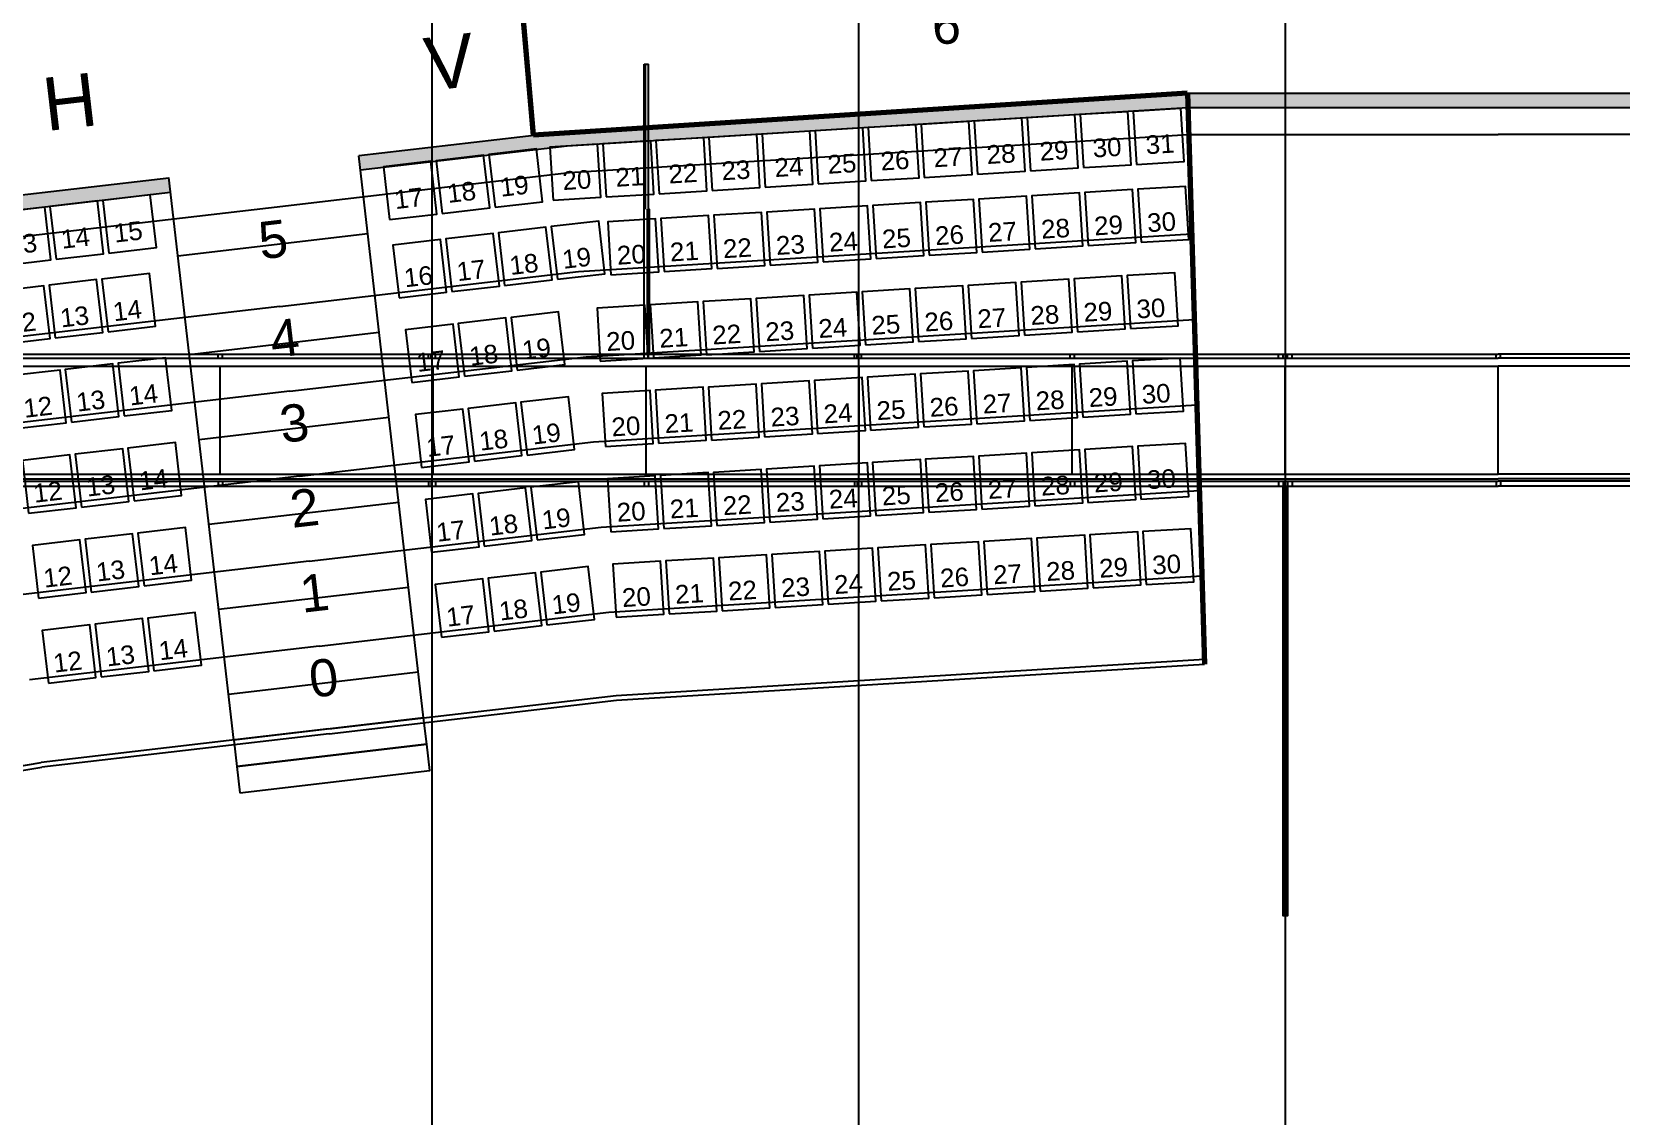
# Model space of a CAD drawing. Header units: millimetres. Extents: x -76108 to 202332, y 27411 to 140378.
# Drawn here: x 104948 to 119909, y 100288 to 110497 of the extents above; entities that cross this region are included whole.
import ezdxf

# ---------------------------------------------------------------- set-up
doc = ezdxf.new("R2010")
doc.units = ezdxf.units.MM
doc.header["$LTSCALE"] = 100
for name, color, linetype in [('A-3311-EA-', 3, 'CONTINUOUS'), ('A-3311-FYLL', 1, 'CONTINUOUS'), ('BELYS_BRYGGA', 7, 'CONTINUOUS'), ('C-RADER_TELE', 252, 'CONTINUOUS'), ('C-STOLAR_TELE', 3, 'CONTINUOUS'), ('C-STOLNUMMER_TELE', 7, 'CONTINUOUS'), ('D-RADER_TELE', 252, 'CONTINUOUS'), ('D-RADNUMMER_TELE', 4, 'CONTINUOUS'), ('D-STOLAR_TELE', 3, 'CONTINUOUS'), ('D-STOLNUMMER_TELE', 7, 'CONTINUOUS'), ('D-TRAPPA_TELE', 254, 'CONTINUOUS'), ('F-RADNUMMER', 4, 'CONTINUOUS'), ('G-RADER_TELE', 252, 'CONTINUOUS'), ('LINOR_HÄNG', 40, 'CONTINUOUS'), ('SEKTIONS_NR', 4, 'CONTINUOUS'), ('TRAPPSTEG', 3, 'CONTINUOUS'), ('U-RADER', 252, 'CONTINUOUS')]:
    doc.layers.add(name, color=color, linetype=linetype)
doc.layers.add('SEKTIONER', color=4, linetype='CONTINUOUS', lineweight=70)
doc.styles.add('ARIAL', font='arial.ttf')

# ---------------------------------------------------------------- blocks, each defined once
blk = doc.blocks.new('KAJ')
at = {"layer": 'A-3311-FYLL'}
blk.add_hatch(color=256, dxfattribs=at).paths.add_polyline_path([(10710, 25094), (10726, 25233), (8776, 25460), (2929, 25820), (-2929, 25820), (-8776, 25460), (-10726, 25233), (-10710, 25094), (-8764, 25321), (-2925, 25680), (2925, 25680), (8764, 25321)])
h = blk.add_hatch(color=256, dxfattribs=at)
h.paths.add_polyline_path([(-26185, 21995), (-26131, 21865), (-24795, 22427), (-20241, 23691), (-20271, 23827), (-24841, 22560)])
h.paths.add_polyline_path([(-12498, 24885), (-12514, 25024), (-14464, 24796), (-20271, 23827), (-20241, 23691), (-14444, 24658)])
at = {"layer": 'A-3311-EA-'}
for p, q in [((-8776, 25460), (-2929, 25820)), ((-2929, 25820), (2929, 25820)), ((-2925, 25680), (-8764, 25321)), ((2925, 25680), (-2925, 25680)), ((-10726, 25233), (-8776, 25460)), ((-8764, 25321), (-10710, 25094)), ((-14464, 24796), (-12514, 25023)), ((-12498, 24884), (-14444, 24658))]:
    blk.add_line(p, q, dxfattribs=at)

msp = doc.modelspace()

# ---------------------------------------------------------------- linework, layer by layer
at = {"layer": 'BELYS_BRYGGA'}
for p, q in [((110711.5, 107463.6), (110711.5, 110193.9)), ((110711.5, 110193.9), (110753.7, 110193.9)), ((110722, 110193.9), (110722, 108828.7)), ((110753.7, 107463.6), (110753.7, 110193.9)), ((110764.2, 108828.7), (110743.2, 108828.7)), ((110743.2, 107463.6), (110743.2, 108828.7)), ((110764.2, 107463.6), (110764.2, 108828.7)), ((89357.9, 107463.6), (118752.6, 107463.6)), ((89412.2, 107424.7), (118752.6, 107424.7)), ((106701.5, 107424.7), (106701.5, 107463.6)), ((106743.7, 107424.7), (106743.7, 107463.6)), ((108682.4, 107424.7), (108682.4, 107463.6)), ((108706.5, 107424.7), (108706.5, 107463.6)), ((108748.7, 107424.7), (108748.7, 107463.6)), ((110711.5, 107424.7), (110711.5, 107463.6)), ((110753.7, 107424.7), (110753.7, 107463.6)), ((112692.4, 107424.7), (112692.4, 107463.6)), ((112716.5, 107424.7), (112716.5, 107463.6)), ((112758.7, 107424.7), (112758.7, 107463.6)), ((114721.5, 107424.7), (114721.5, 107463.6)), ((114763.7, 107424.7), (114763.7, 107463.6)), ((116684.3, 107424.7), (116684.3, 107463.6)), ((116726.5, 107424.7), (116726.5, 107463.6)), ((116768.7, 107424.7), (116768.7, 107463.6)), ((116810.9, 107424.7), (116810.9, 107463.6)), ((118731.5, 107424.7), (118731.5, 107463.6)), ((118731.5, 107424.7), (118731.5, 107463.6)), ((148147.3, 107463.6), (118752.6, 107463.6)), ((148093.1, 107424.7), (118752.6, 107424.7)), ((118773.7, 107424.7), (118773.7, 107463.6)), ((118773.7, 107424.7), (118773.7, 107463.6)), ((89517.5, 107349.3), (118752.6, 107349.3)), ((106722.6, 106333.7), (106722.6, 107349.3)), ((108727.6, 106333.7), (108727.6, 107349.3)), ((110732.6, 106333.7), (110732.6, 107349.3)), ((112737.6, 106333.7), (112737.6, 107349.3)), ((114742.6, 106333.7), (114742.6, 107349.3)), ((116747.6, 106333.7), (116747.6, 107349.3)), ((118752.6, 106333.7), (118752.6, 107349.3)), ((147987.7, 107349.3), (118752.6, 107349.3)), ((118752.6, 106333.7), (118752.6, 107349.3)), ((90935, 106333.7), (118752.6, 106333.7)), ((90999.9, 106287.3), (118752.6, 106287.3)), ((91029.7, 106265.9), (118752.6, 106265.9)), ((106701.5, 106265.9), (106701.5, 106219.4)), ((106743.7, 106265.9), (106743.7, 106219.4)), ((108682.4, 106265.9), (108682.4, 106219.4)), ((108706.5, 106265.9), (108706.5, 106219.4)), ((108748.7, 106265.9), (108748.7, 106219.4)), ((110711.5, 106265.9), (110711.5, 106219.4)), ((110753.7, 106265.9), (110753.7, 106219.4)), ((112692.4, 106265.9), (112692.4, 106219.4)), ((112716.5, 106265.9), (112716.5, 106219.4)), ((112758.7, 106265.9), (112758.7, 106219.4)), ((114721.5, 106265.9), (114721.5, 106219.4)), ((114763.7, 106265.9), (114763.7, 106219.4)), ((116684.3, 106265.9), (116684.3, 106219.4)), ((116726.5, 106265.9), (116726.5, 106219.4)), ((116768.7, 106265.9), (116768.7, 106219.4)), ((116810.9, 106265.9), (116810.9, 106219.4)), ((118731.5, 106265.9), (118731.5, 106219.4)), ((118731.5, 106265.9), (118731.5, 106219.4)), ((146570.2, 106333.7), (118752.6, 106333.7)), ((146570.2, 106333.7), (118752.6, 106333.7)), ((146505.4, 106287.3), (118752.6, 106287.3)), ((146505.4, 106287.3), (118752.6, 106287.3)), ((146475.5, 106265.9), (118752.6, 106265.9)), ((146475.5, 106265.9), (118752.6, 106265.9)), ((118773.7, 106265.9), (118773.7, 106219.4)), ((118773.7, 106265.9), (118773.7, 106219.4)), ((91094.6, 106219.4), (118752.6, 106219.4)), ((116737.1, 106219.4), (116737.1, 102172.9)), ((116747.6, 102172.9), (116747.6, 106219.4)), ((116758.2, 106219.4), (116758.2, 102172.9)), ((146410.6, 106219.4), (118752.6, 106219.4)), ((146410.6, 106219.4), (118752.6, 106219.4))]:
    msp.add_line(p, q, dxfattribs=at)
msp.add_lwpolyline([(116768.7, 106219.4), (116768.7, 102172.9), (116726.5, 102172.9), (116726.5, 106219.4)], dxfattribs=at)
at = {"layer": 'C-RADER_TELE'}
for p, q in [((104343.5, 108510.1), (107177.1, 108841)), ((107284.2, 107912.1), (104474.7, 107584.1)), ((107376.4, 107112.4), (104587.7, 106786.8)), ((107468.6, 106312.7), (104700.7, 105989.5)), ((107560.8, 105513), (104813.7, 105192.2)), ((107653, 104713.3), (104926.6, 104395)), ((107742.9, 103933.5), (105036.8, 103617.5)), ((107748.1, 103888.8), (105043.1, 103572.9)), ((99635.6, 102716.3), (105036.8, 103617.5)), ((99645.3, 102672.4), (105043.1, 103572.9))]:
    msp.add_line(p, q, dxfattribs=at)
at = {"layer": 'C-STOLAR_TELE'}
for points in [[(105674.3, 108413.8), (106121.3, 108466), (106063.3, 108962.6), (105616.3, 108910.4)], [(104681.1, 108297.8), (105128, 108350), (105070.1, 108846.7), (104623.1, 108794.5)], [(105177.7, 108355.8), (105624.7, 108408), (105566.7, 108904.6), (105119.7, 108852.5)], [(105666.4, 107672.9), (106113.4, 107725.1), (106055.4, 108221.7), (105608.4, 108169.5)], [(104673.2, 107556.9), (105120.1, 107609.1), (105062.1, 108105.7), (104615.2, 108053.5)], [(105169.8, 107614.9), (105616.8, 107667.1), (105558.8, 108163.7), (105111.8, 108111.5)], [(105818.3, 106880.2), (106265.3, 106932.3), (106207.3, 107429), (105760.3, 107376.8)], [(104825.1, 106764.2), (105272, 106816.4), (105214, 107313), (104767.1, 107260.8)], [(105321.7, 106822.2), (105768.6, 106874.4), (105710.7, 107371), (105263.7, 107318.8)], [(105415, 106022.6), (105862, 106074.8), (105804, 106571.4), (105357.1, 106519.2)], [(105911.7, 106080.6), (106358.6, 106132.8), (106300.6, 106629.4), (105853.7, 106577.2)], [(104918.4, 105964.6), (105365.4, 106016.8), (105307.4, 106513.4), (104860.4, 106461.2)], [(106005, 105281), (106452, 105333.2), (106394, 105829.8), (105947, 105777.6)], [(105011.8, 105165), (105458.7, 105217.2), (105400.8, 105713.9), (104953.8, 105661.7)], [(105508.4, 105223), (105955.4, 105275.2), (105897.4, 105771.8), (105450.4, 105719.7)], [(106098.4, 104481.5), (106545.4, 104533.6), (106487.4, 105030.3), (106040.4, 104978.1)], [(105105.1, 104365.5), (105552.1, 104417.7), (105494.1, 104914.3), (105047.2, 104862.1)], [(105601.8, 104423.5), (106048.7, 104475.7), (105990.7, 104972.3), (105543.8, 104920.1)]]:
    msp.add_lwpolyline(points, close=True, dxfattribs=at)
at = {"layer": 'D-RADER_TELE'}
for p, q in [((110010.8, 109171.9), (115835.3, 109529.6)), ((115835.3, 109529.6), (118752.6, 109529.6)), ((107177.1, 108841), (110010.8, 109171.9)), ((110093.7, 108240.2), (115864, 108594.6)), ((107284.2, 107912.1), (110093.7, 108240.2)), ((110165.1, 107438.1), (115888.7, 107789.6)), ((107376.4, 107112.4), (110165.1, 107438.1)), ((110236.6, 106635.9), (115913.4, 106984.6)), ((107468.6, 106312.7), (110236.6, 106635.9)), ((110308, 105833.8), (115938.1, 106179.6)), ((107560.8, 105513), (110308, 105833.8)), ((110379.4, 105031.7), (115962.8, 105374.6)), ((107653, 104713.3), (110379.4, 105031.7)), ((110449, 104249.5), (115986.8, 104589.6)), ((110453, 104204.6), (115988.2, 104544.6)), ((107742.9, 103933.5), (110449, 104249.5)), ((107748.1, 103888.8), (110453, 104204.6))]:
    msp.add_line(p, q, dxfattribs=at)
at = {"layer": 'D-STOLAR_TELE'}
for points in [[(113848.7, 109157.1), (114297.8, 109184.7), (114267.2, 109683.8), (113818, 109656.2)], [(114347.7, 109187.8), (114796.9, 109215.4), (114766.2, 109714.4), (114317.1, 109686.8)], [(114846.8, 109218.4), (115295.9, 109246), (115265.3, 109745.1), (114816.1, 109717.5)], [(115345.8, 109249.1), (115795, 109276.7), (115764.4, 109775.7), (115315.2, 109748.1)], [(111353.4, 109003.9), (111802.5, 109031.4), (111771.9, 109530.5), (111322.7, 109502.9)], [(111852.4, 109034.5), (112301.6, 109062.1), (112270.9, 109561.2), (111821.8, 109533.6)], [(112351.5, 109065.2), (112800.6, 109092.7), (112770, 109591.8), (112320.8, 109564.2)], [(112850.6, 109095.8), (113299.7, 109123.4), (113269.1, 109622.5), (112819.9, 109594.9)], [(113349.6, 109126.5), (113798.8, 109154), (113768.1, 109653.1), (113319, 109625.5)], [(109308.6, 108845.1), (109755.6, 108897.3), (109697.6, 109394), (109250.6, 109341.8)], [(109856.2, 108911.9), (110305.3, 108939.5), (110274.7, 109438.5), (109825.5, 109411)], [(110355.3, 108942.6), (110804.4, 108970.1), (110773.8, 109469.2), (110324.6, 109441.6)], [(110854.3, 108973.2), (111303.5, 109000.8), (111272.8, 109499.8), (110823.7, 109472.3)], [(108315.3, 108729.2), (108762.3, 108781.4), (108704.3, 109278), (108257.4, 109225.8)], [(108812, 108787.2), (109258.9, 108839.3), (109200.9, 109336), (108754, 109283.8)], [(113394.7, 108392.8), (113843.8, 108420.4), (113813.2, 108919.5), (113364, 108891.9)], [(113893.7, 108423.5), (114342.9, 108451.1), (114312.2, 108950.1), (113863.1, 108922.5)], [(114392.8, 108454.1), (114841.9, 108481.7), (114811.3, 108980.8), (114362.1, 108953.2)], [(114891.8, 108484.8), (115341, 108512.4), (115310.3, 109011.4), (114861.2, 108983.8)], [(115390.9, 108515.4), (115840.1, 108543), (115809.4, 109042.1), (115360.3, 109014.5)], [(111398.4, 108270.2), (111847.6, 108297.8), (111816.9, 108796.9), (111367.8, 108769.3)], [(111897.5, 108300.9), (112346.6, 108328.5), (112316, 108827.5), (111866.8, 108799.9)], [(112396.5, 108331.5), (112845.7, 108359.1), (112815.1, 108858.2), (112365.9, 108830.6)], [(112895.6, 108362.2), (113344.8, 108389.8), (113314.1, 108888.8), (112865, 108861.2)], [(109399.4, 108108.8), (109846.4, 108161), (109788.4, 108657.6), (109341.4, 108605.4)], [(109896, 108166.8), (110343, 108219), (110285, 108715.6), (109838.1, 108663.4)], [(110400.3, 108208.9), (110849.5, 108236.5), (110818.8, 108735.6), (110369.7, 108708)], [(110899.4, 108239.6), (111348.5, 108267.2), (111317.9, 108766.2), (110868.7, 108738.6)], [(108406.2, 107992.8), (108853.1, 108045), (108795.1, 108541.6), (108348.2, 108489.4)], [(108902.8, 108050.8), (109349.8, 108103), (109291.8, 108599.6), (108844.8, 108547.4)], [(114791.5, 107672.1), (115240.6, 107699.7), (115210, 108198.8), (114760.8, 108171.2)], [(115290.5, 107702.8), (115739.7, 107730.3), (115709, 108229.4), (115259.9, 108201.8)], [(112296.2, 107518.8), (112745.3, 107546.4), (112714.7, 108045.5), (112265.5, 108017.9)], [(112795.2, 107549.5), (113244.4, 107577.1), (113213.7, 108076.1), (112764.6, 108048.6)], [(113294.3, 107580.2), (113743.5, 107607.7), (113712.8, 108106.8), (113263.6, 108079.2)], [(113793.4, 107610.8), (114242.5, 107638.4), (114211.9, 108137.4), (113762.7, 108109.9)], [(114292.4, 107641.5), (114741.6, 107669), (114710.9, 108168.1), (114261.8, 108140.5)], [(110299.9, 107396.2), (110749.1, 107423.8), (110718.4, 107922.9), (110269.3, 107895.3)], [(110799, 107426.9), (111248.2, 107454.5), (111217.5, 107953.5), (110768.4, 107926)], [(111298.1, 107457.5), (111747.2, 107485.1), (111716.6, 107984.2), (111267.4, 107956.6)], [(111797.1, 107488.2), (112246.3, 107515.8), (112215.6, 108014.8), (111766.5, 107987.3)], [(108524.2, 107196.1), (108971.1, 107248.3), (108913.2, 107744.9), (108466.2, 107692.7)], [(109020.8, 107254.1), (109467.8, 107306.3), (109409.8, 107802.9), (108962.8, 107750.7)], [(109517.4, 107312.1), (109964.4, 107364.3), (109906.4, 107860.9), (109459.4, 107808.7)], [(115339.9, 106899.3), (115789, 106926.9), (115758.4, 107425.9), (115309.2, 107398.3)], [(112844.6, 106746), (113293.7, 106773.6), (113263.1, 107272.7), (112813.9, 107245.1)], [(113343.6, 106776.7), (113792.8, 106804.3), (113762.2, 107303.3), (113313, 107275.7)], [(113842.7, 106807.3), (114291.9, 106834.9), (114261.2, 107334), (113812.1, 107306.4)], [(114341.8, 106838), (114790.9, 106865.6), (114760.3, 107364.6), (114311.1, 107337)], [(114840.8, 106868.6), (115290, 106896.2), (115259.3, 107395.3), (114810.2, 107367.7)], [(110848.4, 106623.4), (111297.5, 106651), (111266.9, 107150.1), (110817.7, 107122.5)], [(111347.4, 106654.1), (111796.6, 106681.6), (111765.9, 107180.7), (111316.8, 107153.1)], [(111846.5, 106684.7), (112295.6, 106712.3), (112265, 107211.4), (111815.8, 107183.8)], [(112345.5, 106715.4), (112794.7, 106742.9), (112764, 107242), (112314.9, 107214.4)], [(109114.2, 106454.5), (109561.1, 106506.7), (109503.1, 107003.3), (109056.2, 106951.2)], [(109610.8, 106512.5), (110057.8, 106564.7), (109999.8, 107061.3), (109552.8, 107009.1)], [(110349.3, 106592.8), (110798.4, 106620.3), (110767.8, 107119.4), (110318.6, 107091.8)], [(108617.5, 106396.5), (109064.5, 106448.7), (109006.5, 106945.4), (108559.6, 106893.2)], [(113892.1, 106003.8), (114341.2, 106031.4), (114310.6, 106530.5), (113861.4, 106502.9)], [(114391.1, 106034.5), (114840.3, 106062.1), (114809.6, 106561.1), (114360.5, 106533.5)], [(114890.2, 106065.1), (115339.3, 106092.7), (115308.7, 106591.8), (114859.5, 106564.2)], [(115389.2, 106095.8), (115838.4, 106123.4), (115807.7, 106622.4), (115358.6, 106594.8)], [(111396.8, 105850.6), (111845.9, 105878.2), (111815.3, 106377.2), (111366.1, 106349.6)], [(111895.8, 105881.2), (112345, 105908.8), (112314.3, 106407.9), (111865.2, 106380.3)], [(112394.9, 105911.9), (112844, 105939.5), (112813.4, 106438.5), (112364.2, 106410.9)], [(112893.9, 105942.5), (113343.1, 105970.1), (113312.4, 106469.2), (112863.3, 106441.6)], [(113393, 105973.2), (113842.2, 106000.8), (113811.5, 106499.8), (113362.3, 106472.2)], [(109704.2, 105713), (110151.1, 105765.1), (110093.1, 106261.8), (109646.2, 106209.6)], [(110398.6, 105789.3), (110847.8, 105816.9), (110817.1, 106315.9), (110368, 106288.3)], [(110897.7, 105819.9), (111346.9, 105847.5), (111316.2, 106346.6), (110867, 106319)], [(108710.9, 105597), (109157.9, 105649.2), (109099.9, 106145.8), (108652.9, 106093.6)], [(109207.5, 105655), (109654.5, 105707.2), (109596.5, 106203.8), (109149.5, 106151.6)], [(114939.5, 105261.6), (115388.7, 105289.2), (115358, 105788.3), (114908.9, 105760.7)], [(115438.6, 105292.3), (115887.7, 105319.9), (115857.1, 105818.9), (115407.9, 105791.4)], [(112444.2, 105108.4), (112893.4, 105136), (112862.7, 105635), (112413.6, 105607.4)], [(112943.3, 105139), (113392.4, 105166.6), (113361.8, 105665.7), (112912.6, 105638.1)], [(113442.3, 105169.7), (113891.5, 105197.3), (113860.8, 105696.3), (113411.7, 105668.8)], [(113941.4, 105200.3), (114390.6, 105227.9), (114359.9, 105727), (113910.8, 105699.4)], [(114440.5, 105231), (114889.6, 105258.6), (114859, 105757.6), (114409.8, 105730.1)], [(110448, 104985.8), (110897.1, 105013.4), (110866.5, 105512.4), (110417.3, 105484.8)], [(110947.1, 105016.4), (111396.2, 105044), (111365.6, 105543.1), (110916.4, 105515.5)], [(111446.1, 105047.1), (111895.3, 105074.7), (111864.6, 105573.7), (111415.5, 105546.1)], [(111945.2, 105077.7), (112394.3, 105105.3), (112363.7, 105604.4), (111914.5, 105576.8)], [(108804.3, 104797.4), (109251.2, 104849.6), (109193.2, 105346.2), (108746.3, 105294)], [(109300.9, 104855.4), (109747.9, 104907.6), (109689.9, 105404.2), (109242.9, 105352)], [(109797.5, 104913.4), (110244.5, 104965.6), (110186.5, 105462.2), (109739.5, 105410)]]:
    msp.add_lwpolyline(points, close=True, dxfattribs=at)
at = {"layer": 'D-TRAPPA_TELE'}
for p, q in [((108636.9, 104037.9), (108026.5, 109330.5)), ((106848.9, 103829.1), (106238.4, 109124.3))]:
    msp.add_line(p, q, dxfattribs=at)
for points in [[(106323.2, 108388.9), (108111.1, 108597.7)], [(106430.3, 107460), (108218.2, 107668.8)], [(106522.5, 106660.3), (108310.4, 106869.1)], [(106614.7, 105860.6), (108402.7, 106069.4)], [(106706.9, 105060.9), (108494.9, 105269.7)], [(106799.1, 104261.2), (108587.1, 104470)]]:
    msp.add_lwpolyline(points, dxfattribs=at)
at = {"layer": 'G-RADER_TELE'}
msp.add_line((121669.9, 109529.6), (118752.6, 109529.6), dxfattribs=at)
at = {"layer": 'LINOR_HÄNG'}
for p, q in [((116745.1, 137808.9), (116745.1, 30391.1)), ((112730.1, 137450.7), (112730.1, 30749.3)), ((108715.1, 136831.3), (108715.1, 31368.7))]:
    msp.add_line(p, q, dxfattribs=at)
at = {"layer": 'SEKTIONER'}
for p, q in [((109222.1, 114646.6), (109667, 109524.4)), ((115823.3, 109919.6), (109667, 109524.4)), ((115827.6, 109919.6), (115988.2, 104544.6))]:
    msp.add_line(p, q, dxfattribs=at)
at = {"layer": 'TRAPPSTEG'}
for points in [[(106877.9, 103580.8), (108665.7, 103789.5), (108636.7, 104037.9), (106848.9, 103829.1)], [(106906.9, 103332.5), (108694.7, 103541.2), (108665.7, 103789.5), (106877.9, 103580.8)]]:
    msp.add_lwpolyline(points, close=True, dxfattribs=at)

# ---------------------------------------------------------------- block references
at = {"layer": 'U-RADER'}
msp.add_blockref('KAJ', (118752.6, 84100), dxfattribs=at)

# ---------------------------------------------------------------- texts
at = {"layer": 'C-STOLNUMMER_TELE', "style": 'ARIAL'}
for s, p in [('14', (105233.8, 108454.2)), ('15', (105730.4, 108512.2)), ('13', (104737.2, 108396.2)), ('13', (105225.9, 107713.2)), ('14', (105722.5, 107771.2)), ('12', (104729.2, 107655.3)), ('13', (105377.8, 106920.5)), ('14', (105874.4, 106978.5)), ('12', (104881.1, 106862.5)), ('14', (105967.8, 106178.9)), ('12', (104974.5, 106063)), ('13', (105471.1, 106120.9)), ('13', (105564.5, 105321.4)), ('14', (106061.1, 105379.4)), ('12', (105067.9, 105263.4)), ('14', (106154.5, 104579.8)), ('12', (105161.2, 104463.8)), ('13', (105657.9, 104521.8))]:
    msp.add_text(s, height=175, rotation=6.65999, dxfattribs=at).set_placement(p)
at = {"layer": 'D-RADNUMMER_TELE', "style": 'ARIAL'}
for s, p in [('5', (107104.9, 108354.2)), ('4', (107213.4, 107425.5)), ('3', (107304.2, 106625.6)), ('2', (107400.1, 105826.3)), ('1', (107493.5, 105026.8)), ('0', (107580.8, 104226.5))]:
    msp.add_text(s, height=350, rotation=6.66, dxfattribs=at).set_placement(p)
at = {"layer": 'D-STOLNUMMER_TELE', "style": 'ARIAL'}
for s, rotation, p in [('31', 3.51463, (115438.6, 109344.2)), ('26', 3.51463, (112943.3, 109190.9)), ('27', 3.51463, (113442.4, 109221.6)), ('28', 3.51463, (113941.4, 109252.2)), ('29', 3.51463, (114440.5, 109282.9)), ('30', 3.51463, (114939.5, 109313.5)), ('21', 3.51463, (110448, 109037.7)), ('22', 3.51463, (110947.1, 109068.3)), ('23', 3.51463, (111446.1, 109099)), ('24', 3.51463, (111945.2, 109129.6)), ('25', 3.51463, (112444.2, 109160.3)), ('18', 6.65999, (108868.1, 108885.5)), ('19', 6.65999, (109364.7, 108943.5)), ('20', 3.51463, (109948.9, 109007)), ('17', 6.65999, (108371.4, 108827.5)), ('29', 3.51463, (114953.2, 108579.9)), ('30', 3.51463, (115452.3, 108610.6)), ('25', 3.51463, (112957, 108457.3)), ('26', 3.51463, (113456.1, 108487.9)), ('27', 3.51463, (113955.1, 108518.6)), ('28', 3.51463, (114454.2, 108549.3)), ('19', 6.65999, (109952.1, 108265.1)), ('20', 3.51463, (110461.7, 108304)), ('21', 3.51463, (110960.8, 108334.7)), ('22', 3.51463, (111459.8, 108365.3)), ('23', 3.51463, (111958.9, 108396)), ('24', 3.51463, (112457.9, 108426.6)), ('17', 6.65999, (108958.9, 108149.1)), ('18', 6.65999, (109455.5, 108207.1)), ('16', 6.65999, (108462.3, 108091.1)), ('27', 3.51463, (113854.8, 107705.9)), ('28', 3.51463, (114353.8, 107736.6)), ('29', 3.51463, (114852.9, 107767.2)), ('30', 3.51463, (115351.9, 107797.9)), ('22', 3.51463, (111359.5, 107552.7)), ('23', 3.51463, (111858.5, 107583.3)), ('24', 3.51463, (112357.6, 107614)), ('25', 3.51463, (112856.6, 107644.6)), ('26', 3.51463, (113355.7, 107675.3)), ('19', 6.65999, (109573.5, 107410.4)), ('20', 3.51463, (110361.3, 107491.4)), ('21', 3.51463, (110860.4, 107522)), ('17', 6.65999, (108580.3, 107294.4)), ('18', 6.65999, (109076.9, 107352.4)), ('28', 3.51463, (114403.2, 106933.1)), ('29', 3.51463, (114902.2, 106963.7)), ('30', 3.51463, (115401.3, 106994.4)), ('24', 3.51463, (112406.9, 106810.5)), ('25', 3.51463, (112906, 106841.1)), ('26', 3.51463, (113405, 106871.8)), ('27', 3.51463, (113904.1, 106902.4)), ('20', 3.51463, (110410.7, 106687.9)), ('21', 3.51463, (110909.7, 106718.5)), ('22', 3.51463, (111408.8, 106749.2)), ('23', 3.51463, (111907.9, 106779.8)), ('17', 6.65999, (108673.6, 106494.9)), ('18', 6.65999, (109170.3, 106552.9)), ('19', 6.65999, (109666.9, 106610.9)), ('30', 3.51463, (115450.6, 106190.9)), ('25', 3.51463, (112955.3, 106037.6)), ('26', 3.51463, (113454.4, 106068.3)), ('27', 3.51463, (113953.5, 106098.9)), ('28', 3.51463, (114452.5, 106129.6)), ('29', 3.51463, (114951.6, 106160.2)), ('20', 3.51463, (110460, 105884.4)), ('21', 3.51463, (110959.1, 105915)), ('22', 3.51463, (111458.2, 105945.7)), ('23', 3.51463, (111957.2, 105976.3)), ('24', 3.51463, (112456.3, 106007)), ('18', 6.65999, (109263.6, 105753.3)), ('19', 6.65999, (109760.2, 105811.3)), ('17', 6.65999, (108767, 105695.3)), ('27', 3.51463, (114002.8, 105295.5)), ('28', 3.51463, (114501.9, 105326.1)), ('29', 3.51463, (115000.9, 105356.8)), ('30', 3.51463, (115500, 105387.4)), ('22', 3.51463, (111507.5, 105142.2)), ('23', 3.51463, (112006.6, 105172.9)), ('24', 3.51463, (112505.6, 105203.5)), ('25', 3.51463, (113004.7, 105234.2)), ('26', 3.51463, (113503.7, 105264.8)), ('19', 6.65999, (109853.6, 105011.7)), ('20', 3.51463, (110509.4, 105080.9)), ('21', 3.51463, (111008.4, 105111.5)), ('17', 6.65999, (108860.4, 104895.7)), ('18', 6.65999, (109357, 104953.7))]:
    msp.add_text(s, height=175, rotation=rotation, dxfattribs=at).set_placement(p)
at = {"layer": 'F-RADNUMMER', "style": 'ARIAL'}
msp.add_text('6', height=350, rotation=0.0096, dxfattribs=at).set_placement((113422.7, 110384.4))
at = {"layer": 'SEKTIONS_NR', "style": 'ARIAL'}
for s, p in [('V', (108679, 109938.7)), ('H', (105084.8, 109561.6))]:
    msp.add_text(s, height=500, rotation=6.66, dxfattribs=at).set_placement(p)

doc.saveas('drawing.dxf')
